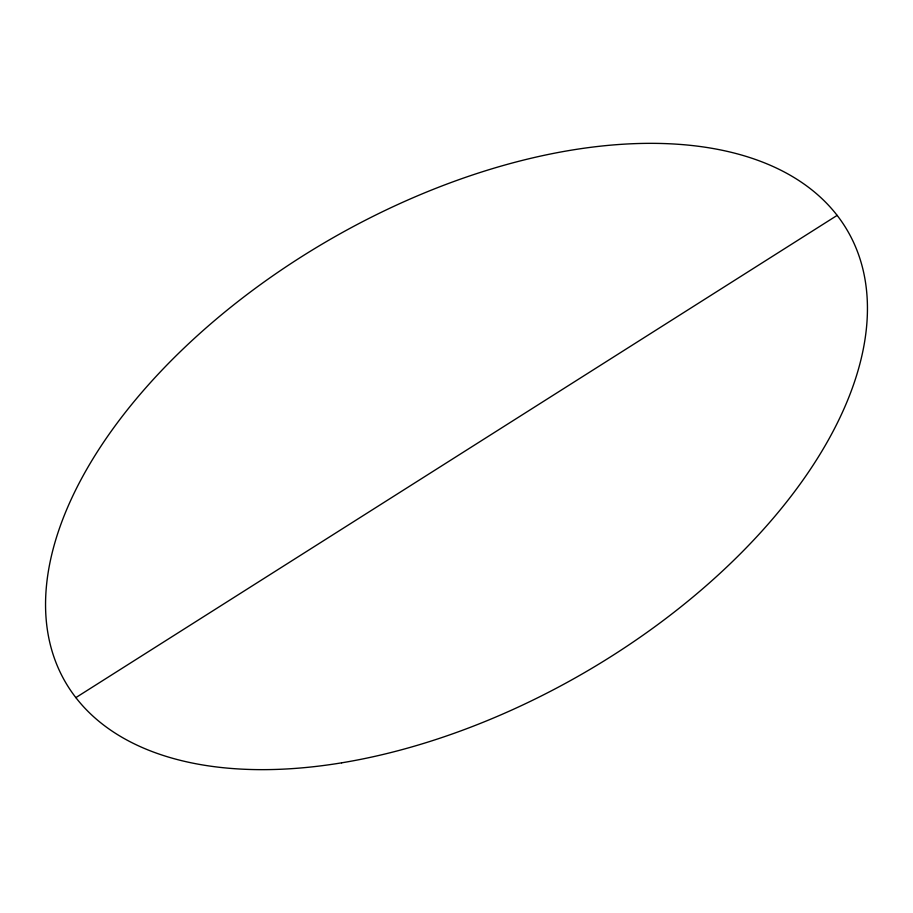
<?xml version="1.0" encoding="UTF-8"?>
<svg xmlns="http://www.w3.org/2000/svg" width="913" height="913" viewBox="0 0 913 913"><rect width="100%" height="100%" fill="white"/><g stroke="black" fill="none" stroke-linecap="round" stroke-linejoin="round"><path stroke-width="1.37" d="M75.859 697.612L837.141 215.388M341.622 762.834A451.501 251.166 -29.9 0 0 855.641 247.058A451.501 251.166 -29.9 0 0 172.237 359.608A451.501 251.166 -29.9 0 0 341.622 762.834"/></g></svg>
